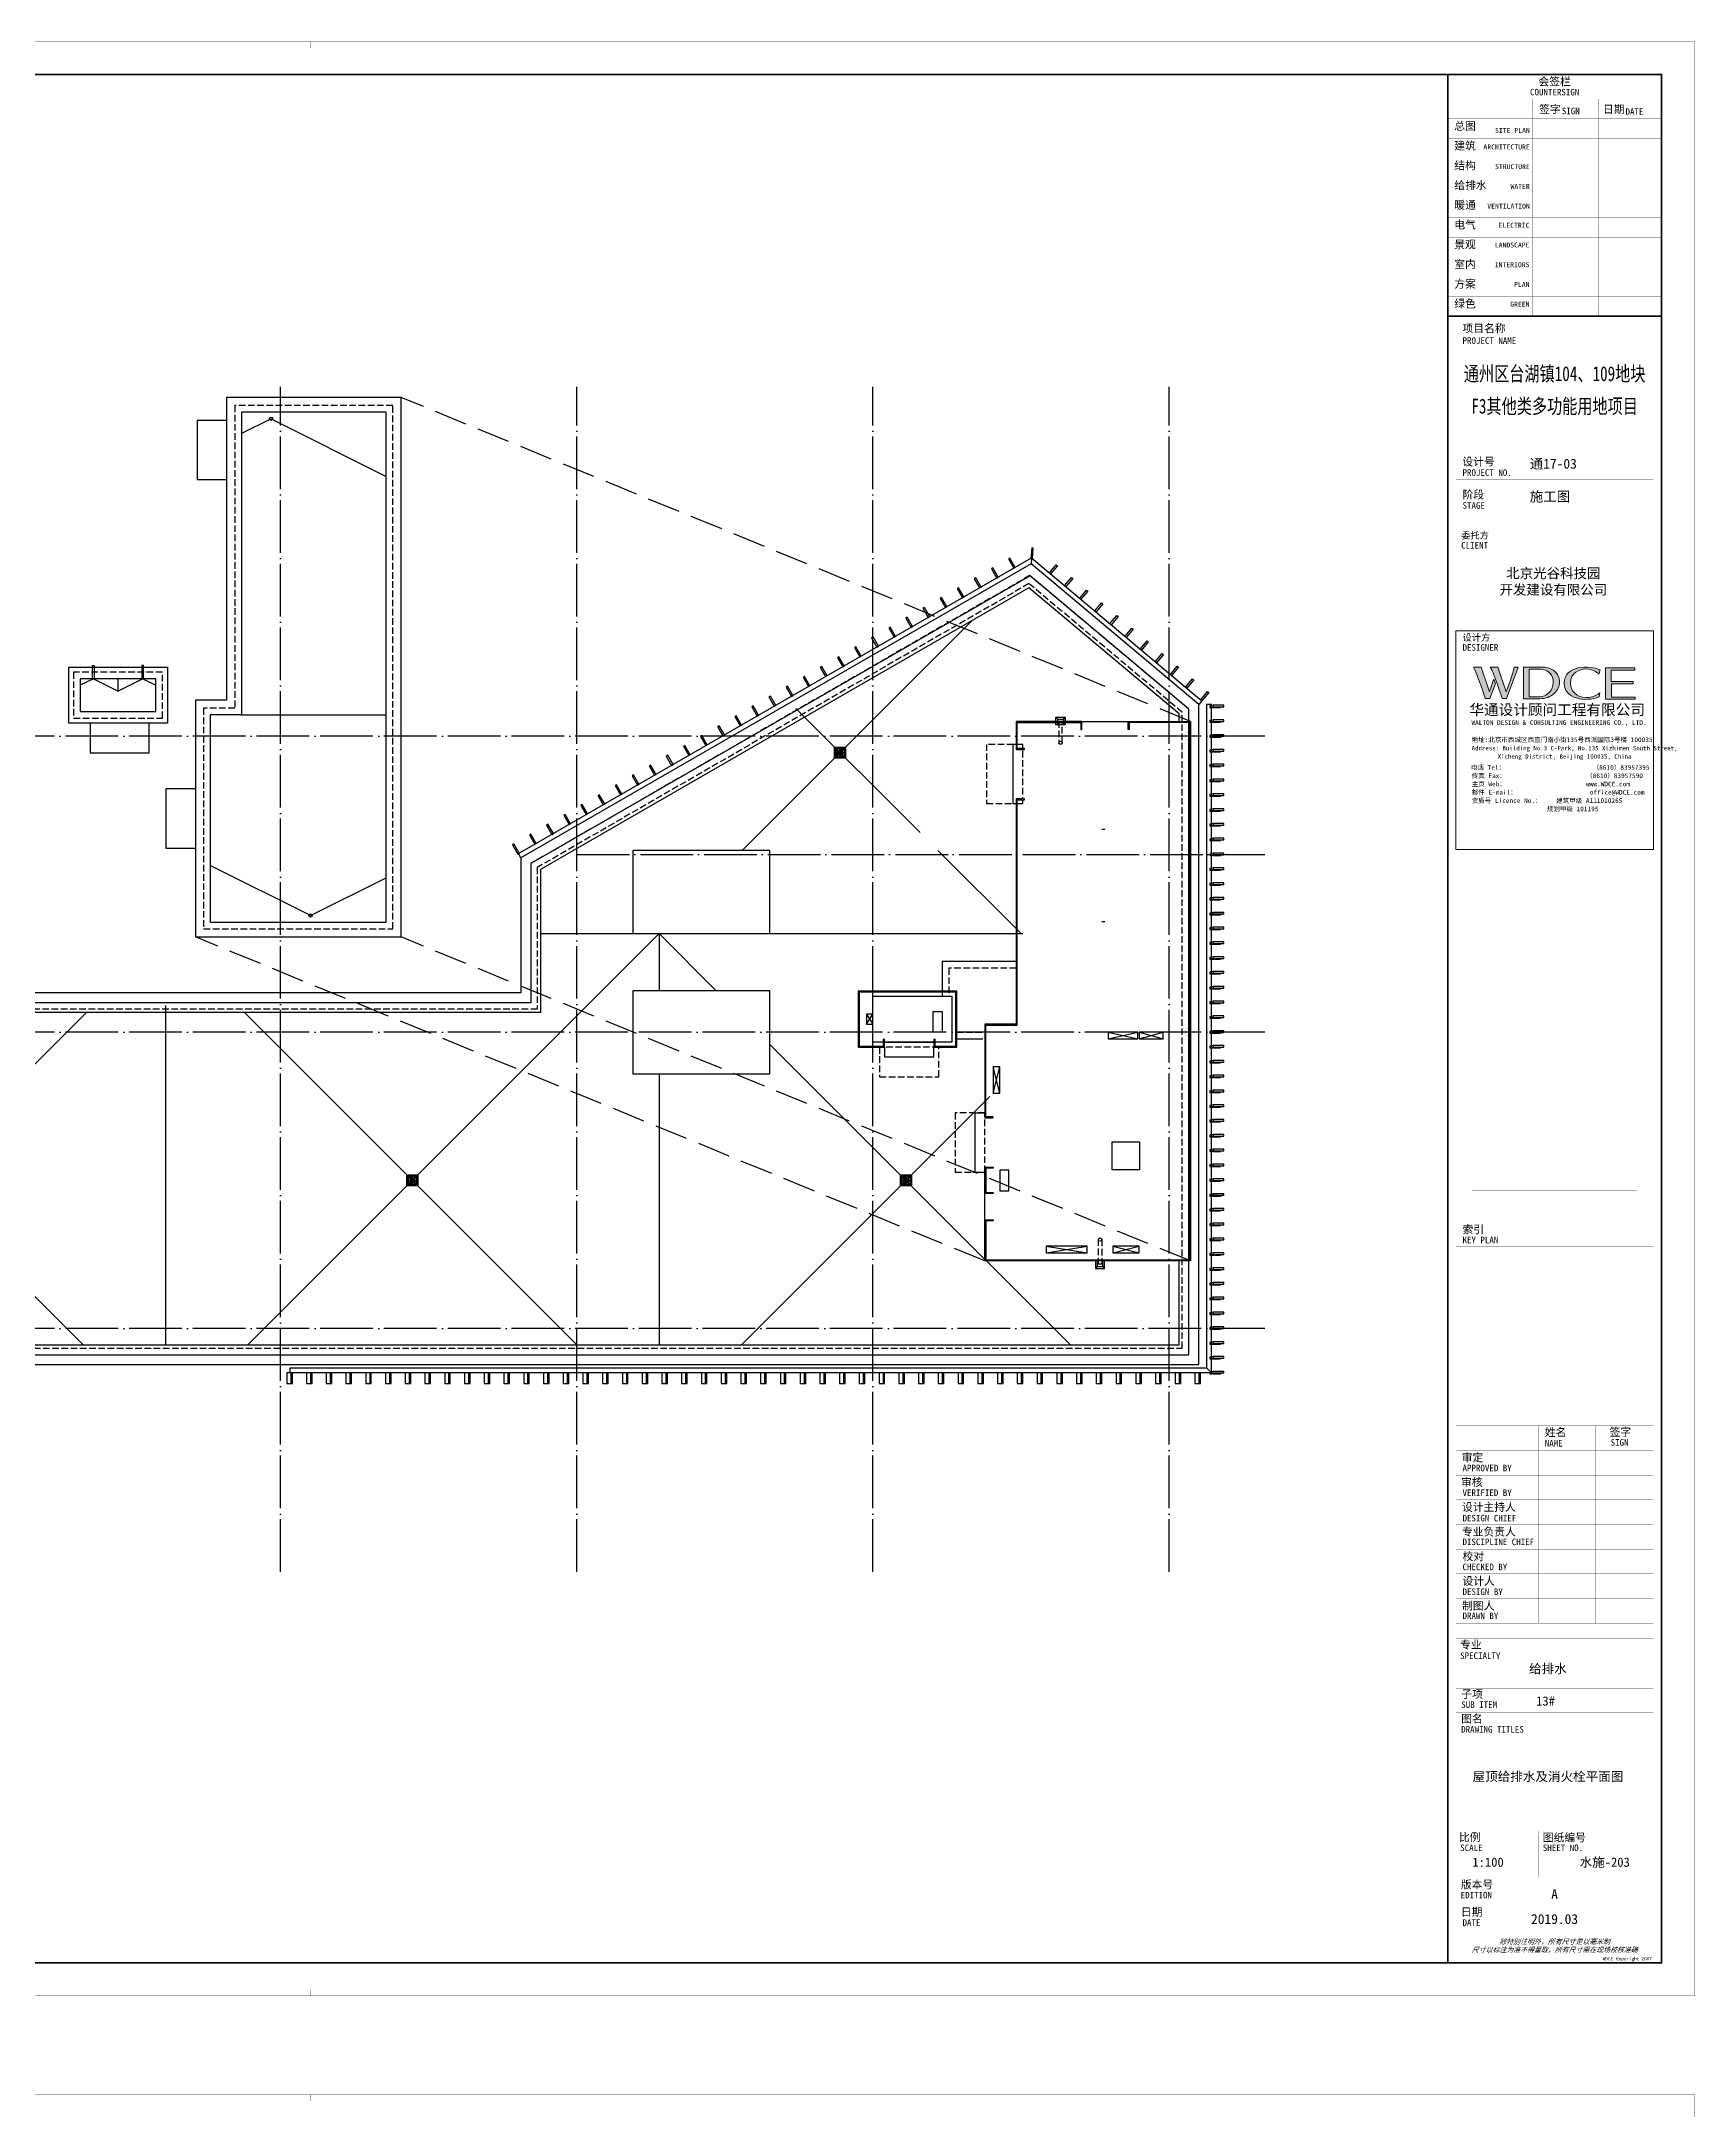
# Model space of a CAD drawing. Extents: x -415214 to 475089, y -207485 to 163917.
# Drawn here: x 23229 to 73468, y 101027 to 163917 of the extents above; entities that cross this region are included whole.
import ezdxf
from ezdxf.enums import TextEntityAlignment as Align

# ---------------------------------------------------------------- set-up
doc = ezdxf.new("R2010")
doc.units = 0
doc.header["$LTSCALE"] = 800
for name, pattern in [('104 13#平面_t3$0$109 3#平面$0$DASH', [0.35, 0.25, -0.1]), ('104 13#平面_t3$0$DASH', [0.35, 0.25, -0.1]), ('104 13#平面_t3$0$DOTE', [2.42, 2, -0.2, 0.02, -0.2])]:
    doc.linetypes.add(name, pattern=pattern)
doc.layers.get('0').update_dxf_attribs({"linetype": 'CONTINUOUS'})
doc.layers.get('Defpoints').update_dxf_attribs({"linetype": 'CONTINUOUS'})
for name, color, linetype in [('104 13#平面_t3$0$00-基础条件', 4, 'CONTINUOUS'), ('104 13#平面_t3$0$02-TEXT_标注', 130, 'CONTINUOUS'), ('104 13#平面_t3$0$A-E_电梯', 171, 'CONTINUOUS'), ('104 13#平面_t3$0$A-O_分水线', 127, 'CONTINUOUS'), ('104 13#平面_t3$0$A-O_屋面', 201, 'CONTINUOUS'), ('104 13#平面_t3$0$A-SUR_保温', 222, 'CONTINUOUS'), ('104 13#平面_t3$0$A-TECH_暖通', 6, 'CONTINUOUS'), ('104 13#平面_t3$0$A-TECH_电气', 240, 'CONTINUOUS'), ('104 13#平面_t3$0$A-TECH_结构', 21, 'CONTINUOUS'), ('104 13#平面_t3$0$A_AXIS-轴线', 36, '104 13#平面_t3$0$DOTE'), ('104 13#平面_t3$0$EH_石材', 116, 'CONTINUOUS'), ('104 13#平面_t3$0$X-104 13#平面$0$A-TECH_结构', 21, 'CONTINUOUS'), ('104 13#平面_t3$0$图例', 7, 'CONTINUOUS'), ('13#楼幕墙$0$A-C_玻璃幕墙', 140, 'CONTINUOUS'), ('13#楼幕墙$0$D-铝板', 181, 'CONTINUOUS'), ('SHEET_TEXT', 7, 'CONTINUOUS')]:
    doc.layers.add(name, color=color, linetype=linetype)
doc.layers.add('104 13#平面_t3$0$04-不打印_辅助线', color=165, linetype='CONTINUOUS', plot=False)
doc.layers.add('104 13#平面_t3$0$04-不打印_面积', color=5, linetype='CONTINUOUS', plot=False)
doc.styles.add('华文细黑', font='STXIHEI.TTF', dxfattribs={"height": 10})
doc.styles.add('图签信息$0$hwxh', font='STXIHEI.TTF')
doc.styles.add('图签信息$0$华文细黑', font='STXIHEI.TTF', dxfattribs={"height": 10})

# ---------------------------------------------------------------- blocks, each defined once
blk = doc.blocks.new('图框-A1')
for points, const_width in [([(0, 0), (841, 0), (841, 594), (0, 594)], 0.05), ([(766, 584), (25, 584), (25, 10), (766, 10)], 0.5)]:
    blk.add_lwpolyline(points, close=True, dxfattribs=dict(const_width=const_width))
at = {"const_width": 0.05}
for points in [[(420.5, 594), (420.5, 592)], [(0, 297), (2, 297)], [(841, 297), (839, 297)], [(420.5, 0), (420.5, 2)]]:
    blk.add_lwpolyline(points, dxfattribs=at)
blk = doc.blocks.new('104 13#平面_t3$0$zzzzx')
at = {"layer": '104 13#平面_t3$0$A_AXIS-轴线', "linetype": '104 13#平面_t3$0$DOTE'}
for p, q in [((-200, -7401), (-200, 28620)), ((8000, -7401), (8000, 28620)), ((12500, -7401), (12500, 28620)), ((21500, -7401), (21500, 28620)), ((30500, -7401), (30500, 28620)), ((39500, -7401), (39500, 28620)), ((48500, -7401), (48500, 28620)), ((57500, -7401), (57500, 28620)), ((60408, 18000), (-2925, 18000)), ((60408, 9000), (-2925, 9000)), ((60408, 0), (-2925, 0))]:
    blk.add_line(p, q, dxfattribs=at)
blk = doc.blocks.new('图签信息$0$WDCE Copyright200X')
at = {"const_width": 0.016}
blk.add_lwpolyline([(-10.6, 1.26, 1), (-11.4, 1.26, 1)], format="xyb", close=True, dxfattribs=at)
at = {"style": '图签信息$0$华文细黑'}
for s, p in [('WDCE ', (-11.46, 0.5)), ('     Copyright ', (-3.51, 0.5))]:
    blk.add_text(s, height=1, dxfattribs=at).set_placement(p, align=Align.BOTTOM_RIGHT)
blk.add_text('c', height=0.6, dxfattribs=at).set_placement((-11.04, 1.35), align=Align.MIDDLE_CENTER)
blk.add_attdef('200X', text='', height=1, dxfattribs=at).set_placement((-0.45, 0.5), align=Align.BOTTOM_RIGHT)
blk = doc.blocks.new('图签信息$0$logo2')
h = blk.add_hatch(color=7)
h.paths.add_polyline_path([(19.02, -7.36), (15.84, -7.36), (15.84, -3.97), (18.97, -3.97), (18.97, -4.24), (16.46, -4.24), (16.46, -5.45), (18.81, -5.45), (18.81, -5.69), (16.47, -5.69), (16.47, -7.12), (19.02, -7.12)])
edge = h.paths.add_edge_path()
edge.add_spline(control_points=[(15.26, -4.21), (15.26, -4.21), (15.13, -4.65), (15.13, -4.65), (15.13, -4.65), (14.62, -4.1), (13.73, -4.1), (13.04, -4.1), (12.07, -4.54), (12.08, -5.62), (12.08, -6.49), (12.77, -7.16), (13.73, -7.17), (14.66, -7.17), (15.23, -6.68), (15.23, -6.68), (15.23, -6.68), (15.16, -7.11), (15.16, -7.11), (13.63, -7.7), (11.42, -7.29), (11.41, -5.64), (11.4, -3.72), (14.16, -3.66), (15.26, -4.21)], knot_values=[0, 0, 0, 0, 1, 1, 1, 2, 2, 2, 3, 3, 3, 4, 4, 4, 5, 5, 5, 6, 6, 6, 7, 7, 7, 8, 8, 8, 8], degree=3, periodic=0)
edge = h.paths.add_edge_path(flags=16)
edge.add_spline(control_points=[(10.23, -5.57), (10.23, -5.16), (10.12, -4.83), (9.9, -4.58), (9.63, -4.27), (9.23, -4.12), (8.69, -4.12), (8.69, -4.12), (7.64, -4.12), (7.64, -4.12), (7.64, -4.12), (7.64, -7.1), (7.64, -7.1), (7.64, -7.1), (8.66, -7.1), (8.66, -7.1), (9.13, -7.1), (9.52, -6.93), (9.82, -6.6), (10.09, -6.31), (10.23, -5.96), (10.23, -5.57)], knot_values=[0, 0, 0, 0, 1, 1, 1, 2, 2, 2, 3, 3, 3, 4, 4, 4, 5, 5, 5, 6, 6, 6, 7, 7, 7, 7], degree=3, periodic=0)
edge = h.paths.add_edge_path()
edge.add_spline(control_points=[(10.92, -5.51), (10.92, -5.96), (10.72, -6.37), (10.34, -6.72), (9.92, -7.1), (9.41, -7.29), (8.82, -7.29), (8.82, -7.29), (7.03, -7.29), (7.03, -7.29), (7.03, -7.29), (7.03, -3.92), (7.03, -3.92), (7.03, -3.92), (9.1, -3.92), (9.1, -3.92), (9.59, -3.92), (10.01, -4.06), (10.36, -4.34), (10.73, -4.64), (10.92, -5.03), (10.92, -5.51)], knot_values=[0, 0, 0, 0, 1, 1, 1, 2, 2, 2, 3, 3, 3, 4, 4, 4, 5, 5, 5, 6, 6, 6, 7, 7, 7, 7], degree=3, periodic=0)
at = {"lineweight": 0}
blk.add_lwpolyline([(19.02, -7.36), (15.84, -7.36), (15.84, -3.97), (18.97, -3.97), (18.97, -4.24), (16.46, -4.24), (16.46, -5.45), (18.81, -5.45), (18.81, -5.69), (16.47, -5.69), (16.47, -7.12), (19.02, -7.12), (19.02, -7.36)], dxfattribs=at)
for points, knots in [([(10.92, -5.51), (10.92, -5.96), (10.72, -6.37), (10.34, -6.72), (9.92, -7.1), (9.41, -7.29), (8.82, -7.29), (8.82, -7.29), (7.03, -7.29), (7.03, -7.29), (7.03, -7.29), (7.03, -3.92), (7.03, -3.92), (7.03, -3.92), (9.1, -3.92), (9.1, -3.92), (9.59, -3.92), (10.01, -4.06), (10.36, -4.34), (10.73, -4.64), (10.92, -5.03), (10.92, -5.51)], [0, 0, 0, 0, 1, 1, 1, 2, 2, 2, 3, 3, 3, 4, 4, 4, 5, 5, 5, 6, 6, 6, 7, 7, 7, 7]), ([(10.23, -5.57), (10.23, -5.16), (10.12, -4.83), (9.9, -4.58), (9.63, -4.27), (9.23, -4.12), (8.69, -4.12), (8.69, -4.12), (7.64, -4.12), (7.64, -4.12), (7.64, -4.12), (7.64, -7.1), (7.64, -7.1), (7.64, -7.1), (8.66, -7.1), (8.66, -7.1), (9.13, -7.1), (9.52, -6.93), (9.82, -6.6), (10.09, -6.31), (10.23, -5.96), (10.23, -5.57)], [0, 0, 0, 0, 1, 1, 1, 2, 2, 2, 3, 3, 3, 4, 4, 4, 5, 5, 5, 6, 6, 6, 7, 7, 7, 7]), ([(15.26, -4.21), (15.26, -4.21), (15.13, -4.65), (15.13, -4.65), (15.13, -4.65), (14.62, -4.1), (13.73, -4.1), (13.04, -4.1), (12.07, -4.54), (12.08, -5.62), (12.08, -6.49), (12.77, -7.16), (13.73, -7.17), (14.66, -7.17), (15.23, -6.68), (15.23, -6.68), (15.23, -6.68), (15.16, -7.11), (15.16, -7.11), (13.63, -7.7), (11.42, -7.29), (11.41, -5.64), (11.4, -3.72), (14.16, -3.66), (15.26, -4.21)], [0, 0, 0, 0, 1, 1, 1, 2, 2, 2, 3, 3, 3, 4, 4, 4, 5, 5, 5, 6, 6, 6, 7, 7, 7, 8, 8, 8, 8])]:
    blk.add_open_spline(points, degree=3, knots=knots, dxfattribs=at)
blk = doc.blocks.new('图签信息$0$logo1')
h = blk.add_hatch(color=8)
edge = h.paths.add_edge_path()
edge.add_spline(control_points=[(3.86, -5.21), (3.63, -5.88), (3.39, -6.56), (3.39, -6.56), (3.39, -6.56), (2.5, -3.91), (2.5, -3.91), (2.5, -3.91), (1.8, -3.91), (1.69, -3.91), (2.02, -4.39), (2.95, -7.27), (2.95, -7.27), (2.95, -7.27), (3.44, -7.27), (3.44, -7.27), (3.44, -7.27), (4.03, -5.66), (4.03, -5.66), (4.03, -5.66), (3.86, -5.21), (3.86, -5.21)], knot_values=[0, 0, 0, 0, 1, 1, 1, 2, 2, 2, 3, 3, 3, 4, 4, 4, 5, 5, 5, 6, 6, 6, 7, 7, 7, 7], degree=3, periodic=0)
h = blk.add_hatch(color=7)
edge = h.paths.add_edge_path()
edge.add_spline(control_points=[(6.04, -3.91), (6.09, -4.1), (5.2, -6.56), (5.2, -6.56), (5.2, -6.56), (4.3, -3.91), (4.3, -3.91), (4.3, -3.91), (3.6, -3.91), (3.49, -3.91), (3.82, -4.39), (4.75, -7.27), (4.75, -7.27), (4.75, -7.27), (5.24, -7.27), (5.24, -7.27), (5.24, -7.27), (6.33, -4.3), (6.33, -4.3), (6.33, -4.3), (6.48, -3.91), (6.48, -3.91), (6.48, -3.91), (6.21, -3.91), (6.04, -3.91)], knot_values=[0, 0, 0, 0, 1, 1, 1, 2, 2, 2, 3, 3, 3, 4, 4, 4, 5, 5, 5, 6, 6, 6, 7, 7, 7, 8, 8, 8, 8], degree=3, periodic=0)
at = {"color": 8, "lineweight": 0}
blk.add_open_spline([(3.86, -5.21), (3.63, -5.88), (3.39, -6.56), (3.39, -6.56), (3.39, -6.56), (2.5, -3.91), (2.5, -3.91), (2.5, -3.91), (1.8, -3.91), (1.69, -3.91), (2.02, -4.39), (2.95, -7.27), (2.95, -7.27), (2.95, -7.27), (3.44, -7.27), (3.44, -7.27), (3.44, -7.27), (4.03, -5.66), (4.03, -5.66), (4.03, -5.66), (3.86, -5.21), (3.86, -5.21)], degree=3, knots=[0, 0, 0, 0, 1, 1, 1, 2, 2, 2, 3, 3, 3, 4, 4, 4, 5, 5, 5, 6, 6, 6, 7, 7, 7, 7], dxfattribs=at)
at = {"lineweight": 0}
blk.add_open_spline([(6.04, -3.91), (6.09, -4.1), (5.2, -6.56), (5.2, -6.56), (5.2, -6.56), (4.3, -3.91), (4.3, -3.91), (4.3, -3.91), (3.6, -3.91), (3.49, -3.91), (3.82, -4.39), (4.75, -7.27), (4.75, -7.27), (4.75, -7.27), (5.24, -7.27), (5.24, -7.27), (5.24, -7.27), (6.33, -4.3), (6.33, -4.3), (6.33, -4.3), (6.48, -3.91), (6.48, -3.91), (6.48, -3.91), (6.21, -3.91), (6.04, -3.91)], degree=3, knots=[0, 0, 0, 0, 1, 1, 1, 2, 2, 2, 3, 3, 3, 4, 4, 4, 5, 5, 5, 6, 6, 6, 7, 7, 7, 8, 8, 8, 8], dxfattribs=at)
blk.add_blockref('图签信息$0$logo2', (0, 0))
blk = doc.blocks.new('图签信息$0$时间-logo')
at = {"layer": 'Defpoints', "lineweight": 0}
blk.add_lwpolyline([(0, -23.46), (-21.17, -23.46), (-21.17, 0), (0, 0), (0, -23.46)], dxfattribs=at)
blk.add_blockref('图签信息$0$logo1', (-20.97, 0))
at = {"style": '图签信息$0$hwxh'}
for s, height, p in [('华通设计顾问工程有限公司 ', 1.15, (-19.73, -9.05)), ('WALTON DESIGN & CONSULTING ENGINEERING CO., LTD.', 0.5, (-19.5, -10.1)), ('Address: Building No.3 C-Park, No.135 Xizhimen South Street, ', 0.47, (-19.48, -12.83)), ('地址:北京市西城区西直门南小街135号西派国际3号楼 100035', 0.5, (-19.48, -11.94)), ('Xicheng District, Beijing 100035, China ', 0.47, (-16.69, -13.72)), ('电话 Tel：                        （8610）83957395 ', 0.5, (-19.56, -14.91)), ('传真 Fax：                      （8610）83957590 ', 0.5, (-19.48, -15.8)), ('主页 Web：                      www.WDCE.com ', 0.5, (-19.48, -16.69)), ('邮件 E-mail：                    office@WDCE.com ', 0.5, (-19.48, -17.58)), ('资质号 Licence No.：    建筑甲级 A111010265 ', 0.5, (-19.48, -18.47)), ('   规划甲级 101195', 0.5, (-12.6, -19.36))]:
    blk.add_text(s, height=height, dxfattribs=at).set_placement(p)
blk = doc.blocks.new('图签信息')
at = {"const_width": 0.5}
for points in [[(-65, 574), (-65, 500.5), (0, 500.5), (0, 574)], [(-65, 0), (0, 0), (0, 500.5), (-65, 500.5)]]:
    blk.add_lwpolyline(points, close=True, dxfattribs=at)
at = {"const_width": 0.05}
for points in [[(-65, 566.5), (0, 566.5)], [(-39.14, 566.5), (-39.14, 500.5)], [(-19.1, 566.5), (-19.1, 500.5)], [(-65, 560.5), (0, 560.5)], [(-65, 554.5), (0, 554.5)], [(-65, 548.5), (0, 548.5)], [(-65, 542.5), (0, 542.5)], [(-65, 536.5), (0, 536.5)], [(-65, 530.5), (0, 530.5)], [(-65, 524.5), (0, 524.5)], [(-65, 518.5), (0, 518.5)], [(-65, 512.5), (0, 512.5)], [(-65, 512.5), (0, 512.5)], [(-65, 506.5), (0, 506.5)], [(-65, 500.5), (0, 500.5)], [(-62.5, 450.87), (-2.5, 450.87)], [(-62.5, 440.87), (-2.5, 440.87)], [(-2.5, 407.85), (-2.5, 436.12), (-62.5, 436.12), (-62.5, 407.85)], [(-62.5, 407.85), (-2.5, 407.85)], [(-62.5, 404.92), (-62.5, 227.83)], [(-62.5, 404.92), (-2.5, 404.92)], [(-62.5, 227.83), (-2.5, 227.83), (-2.5, 404.92)], [(-57.5, 338.36), (-7.5, 338.36)], [(-57.5, 288.83), (-7.5, 288.83)], [(-57.5, 234.85), (-7.5, 234.85)], [(-62.5, 227.83), (-2.5, 227.83)], [(-62.5, 217.74), (-2.5, 217.74)], [(-62.5, 103.26), (-2.5, 103.26), (-2.5, 163.26), (-62.5, 163.26), (-62.5, 103.26)], [(-37.5, 163.26), (-37.5, 103.26)], [(-20, 163.26), (-20, 103.26)], [(-62.5, 155.76), (-2.5, 155.76)], [(-62.5, 148.26), (-2.5, 148.26)], [(-62.5, 140.76), (-2.5, 140.76)], [(-62.5, 133.26), (-2.5, 133.26)], [(-62.5, 125.76), (-2.5, 125.76)], [(-62.5, 118.26), (-2.5, 118.26)], [(-62.5, 110.76), (-2.5, 110.76)], [(-62.5, 98.5), (-2.5, 98.5), (-2.5, 10), (-62.5, 10), (-62.5, 98.5)], [(-62.5, 83.5), (-2.5, 83.5)], [(-62.5, 76), (-2.5, 76)], [(-62.5, 40), (-2.5, 40)], [(-37.5, 40), (-37.5, 26)], [(-62.5, 26), (-2.5, 26)], [(-62.5, 18), (-2.5, 18)]]:
    blk.add_lwpolyline(points, dxfattribs=at)
at = {"ltscale": 0.001, "xscale": 2.834689937531525, "yscale": 2.834689937531525, "zscale": 2.834689937531525}
blk.add_blockref('图签信息$0$时间-logo', (-2.5, 404.92), dxfattribs=at)
blk.add_blockref('图签信息$0$WDCE Copyright200X', (-2.5, 0)).add_auto_attribs({'200X': '2007'})
at = {"style": '图签信息$0$华文细黑'}
for s, height, p in [('会签栏', 2.4, (-32.5, 573)), ('COUNTERSIGN', 2, (-32.5, 569.6))]:
    blk.add_text(s, height=height, dxfattribs=at).set_placement(p, align=Align.TOP_CENTER)
for s, height, p in [('总图', 2.4, (-63, 559.5)), ('签字', 2.4, (-37.22, 564.63)), ('SIGN', 2, (-30.32, 563.88)), ('日期', 2.4, (-17.79, 564.58)), ('DATE', 2, (-10.96, 563.7)), ('建筑', 2.4, (-63, 553.5)), ('结构', 2.4, (-63, 547.5)), ('给排水', 2.4, (-63, 541.5)), ('暖通', 2.4, (-63, 535.5)), ('电气', 2.4, (-63, 529.5)), ('景观', 2.4, (-63, 523.5)), ('室内', 2.4, (-63, 517.5)), ('方案', 2.4, (-63, 511.5)), ('绿色', 2.4, (-63, 505.5)), ('项目名称', 2.4, (-60.5, 498)), ('PROJECT NAME', 2, (-60.5, 494.08)), ('设计号', 2.4, (-60.54, 457.48)), ('PROJECT NO.', 2, (-60.5, 453.97)), ('阶段', 2.4, (-60.5, 447.47)), ('STAGE', 2, (-60.5, 443.97)), ('委托方', 2, (-60.9, 434.86)), ('CLIENT', 2, (-60.9, 431.86)), ('设计方', 2, (-60.5, 403.83)), ('DESIGNER', 2, (-60.5, 400.83)), ('KEY PLAN', 2, (-60.5, 220.74)), ('索引', 2.4, (-60.5, 224.14)), ('姓名', 2.4, (-35.5, 162.47)), ('NAME', 2, (-35.5, 158.96)), ('签字', 2.4, (-15.81, 162.57)), ('SIGN', 2, (-15.5, 159.2)), ('审定', 2.4, (-60.73, 154.81)), ('APPROVED BY', 2, (-60.5, 151.44)), ('审核', 2.4, (-60.95, 147.29)), ('设计主持人', 2.4, (-60.68, 139.76)), ('VERIFIED BY', 2, (-60.5, 143.91)), ('专业负责人', 2.4, (-60.67, 132.26)), ('DESIGN CHIEF', 2, (-60.5, 136.19)), ('DISCIPLINE CHIEF', 2, (-60.5, 128.98)), ('校对', 2.4, (-60.5, 124.76)), ('CHECKED BY', 2, (-60.5, 121.37)), ('设计人', 2.4, (-60.5, 117.26)), ('DESIGN BY', 2, (-60.5, 113.83)), ('制图人', 2.4, (-60.61, 109.76)), ('DRAWN BY', 2, (-60.5, 106.5)), ('SPECIALTY', 2, (-61.23, 94.38)), ('专业', 2.4, (-61.23, 97.93)), ('子项', 2.4, (-60.88, 82.92)), ('SUB ITEM', 2, (-60.88, 79.5)), ('图名', 2.4, (-60.91, 75.41)), ('DRAWING TITLES', 2, (-60.91, 72)), ('比例', 2.4, (-61.56, 39.42)), ('图纸编号', 2.4, (-36.1, 39.32)), ('SCALE', 2, (-61.19, 36)), ('SHEET NO.', 2, (-36.1, 36)), ('版本号', 2.4, (-61, 25.03)), ('EDITION', 2, (-61.06, 21.61)), ('日期', 2.4, (-61, 16.68)), ('DATE', 2, (-60.5, 13.26))]:
    blk.add_text(s, height=height, dxfattribs=at).set_placement(p, align=Align.TOP_LEFT)
for s, p in [('SITE PLAN', (-40.06, 557.7)), ('ARCHITECTURE', (-40.06, 552.7)), ('STRUCTURE', (-40.06, 546.7)), ('VENTILATION', (-40.06, 534.7)), ('WATER', (-40.06, 540.7)), ('ELECTRIC', (-40.14, 528.89)), ('LANDSCAPE', (-40.14, 522.89)), ('INTERIORS', (-40.14, 516.89)), ('PLAN', (-40.14, 510.89)), ('GREEN', (-40.14, 504.89))]:
    blk.add_text(s, height=1.5, dxfattribs=at).set_placement(p, align=Align.TOP_RIGHT)
at = {"color": 4, "style": '图签信息$0$华文细黑', "width": 0.75}
for s, p in [('通州区台湖镇104、109地块', (-32.5, 480.78)), ('F3其他类多功能用地项目', (-32.5, 470.91))]:
    blk.add_text(s, height=4.5, dxfattribs=at).set_placement(p, align=Align.CENTER)
at = {"color": 4, "style": '图签信息$0$华文细黑'}
for s, p in [('A', (-32.53, 19.4)), ('2019.03', (-32.53, 11.84))]:
    blk.add_text(s, height=3, dxfattribs=at).set_placement(p, align=Align.CENTER)
at = {"style": '图签信息$0$华文细黑', "oblique": 20}
for s, p in [('除特别注明外，所有尺寸是以毫米制', (-32.5, 6.5)), ('尺寸以标注为准不得量取，所有尺寸需在现场校核准确', (-32.5, 4))]:
    blk.add_text(s, height=1.5, dxfattribs=at).set_placement(p, align=Align.MIDDLE_CENTER)
at = {"color": 4, "ltscale": 0.001, "char_height": 3, "width": 58.4895, "style": '图签信息$0$华文细黑'}
for s, insert, attachment_point in [('通17-03', (-40.06, 455.51), 4), ('施工图', (-40.06, 445.51), 4), ('北京光谷科技园\\P开发建设有限公司', (-32.9, 419.71), 5)]:
    blk.add_mtext(s, dxfattribs=dict(at, insert=insert, attachment_point=attachment_point))
blk = doc.blocks.new('图签-A1')
at = {"color": 2}
blk.add_blockref('图签信息', (0, 0), dxfattribs=at)
blk = doc.blocks.new('13#楼幕墙$0$llllei')
for p, q in [((325, 50), (0, 50)), ((0, 50), (0, 0)), ((0, 0), (325, 0)), ((325, 0), (325, 50))]:
    blk.add_line(p, q)
for points in [[(0, 50), (-105, 29)], [(-105, 29), (-105, -21)], [(0, 0), (-105, -21)], [(325, 0), (220, -21)], [(-105, -21), (220, -21)]]:
    blk.add_lwpolyline(points)
blk = doc.blocks.new('13#楼幕墙$0$leileilei')
for p, q in [((120, 325), (0, 325)), ((0, 325), (0, 0)), ((0, 0), (120, 0)), ((120, 325), (120, 0)), ((170, 325), (120, 325)), ((120, 0), (170, 0)), ((170, 0), (170, 325))]:
    blk.add_line(p, q)
blk = doc.blocks.new('13#楼幕墙$0$eeeessew')
blk.add_lwpolyline([(50, 0), (0, 0), (0, 325), (50, 325)], close=True)
blk = doc.blocks.new('13#楼幕墙$0$ccdididi')
blk.add_lwpolyline([(50, 325), (0, 325), (0, 0), (50, 0)], close=True)
blk = doc.blocks.new('13#楼幕墙')
at = {"layer": '13#楼幕墙$0$A-C_玻璃幕墙'}
for p, q in [((53305, 148035), (37800, 139100)), ((58400, 143760), (53305, 148035)), ((58400, 123700), (58400, 143760)), ((37800, 139100), (37800, 135000)), ((37800, 135000), (12500, 135000)), ((22100, 123700), (58400, 123700))]:
    blk.add_line(p, q, dxfattribs=at)
at = {"layer": '13#楼幕墙$0$D-铝板'}
for points in [[(37725, 139230), (53321, 148217), (53305, 148035), (37800, 139100)], [(58790, 143760), (58640, 143760), (58640, 123600), (58790, 123450), (58790, 143760)], [(58790, 123450), (30785, 123450), (30785, 123600), (58640, 123600)]]:
    blk.add_lwpolyline(points, close=True, dxfattribs=at)
blk.add_lwpolyline([(53321, 148217), (58496, 143875), (58400, 143760), (53305, 148035)], dxfattribs=at)
for name, p, rotation in [('13#楼幕墙$0$ccdididi', (53294, 148200), 354.9766865497638), ('13#楼幕墙$0$ccdididi', (52260, 147606), 29.95337307636523), ('13#楼幕墙$0$ccdididi', (52780, 147905), 29.95337307636523), ('13#楼幕墙$0$eeeessew', (53861, 147764), 320.000000000001), ('13#楼幕墙$0$ccdididi', (51220, 147007), 29.95337307636523), ('13#楼幕墙$0$ccdididi', (51740, 147306), 29.95337307636523), ('13#楼幕墙$0$eeeessew', (54321, 147378), 320.000000000001), ('13#楼幕墙$0$eeeessew', (54781, 146993), 320.000000000001), ('13#楼幕墙$0$ccdididi', (50180, 146407), 29.95337307636523), ('13#楼幕墙$0$ccdididi', (50700, 146707), 29.95337307636523), ('13#楼幕墙$0$eeeessew', (55240, 146607), 320.000000000001), ('13#楼幕墙$0$ccdididi', (49141, 145808), 29.95337307636523), ('13#楼幕墙$0$ccdididi', (49660, 146108), 29.95337307636523), ('13#楼幕墙$0$eeeessew', (55700, 146221), 320.000000000001), ('13#楼幕墙$0$eeeessew', (56160, 145836), 320.000000000001), ('13#楼幕墙$0$ccdididi', (48101, 145209), 29.95337307636523), ('13#楼幕墙$0$ccdididi', (48621, 145509), 29.95337307636523), ('13#楼幕墙$0$eeeessew', (56619, 145450), 320.000000000001), ('13#楼幕墙$0$eeeessew', (57079, 145064), 320.000000000001), ('13#楼幕墙$0$ccdididi', (47061, 144610), 29.95337307636523), ('13#楼幕墙$0$ccdididi', (47581, 144910), 29.95337307636523), ('13#楼幕墙$0$eeeessew', (57538, 144679), 320.000000000001), ('13#楼幕墙$0$ccdididi', (46021, 144011), 29.95337307636523), ('13#楼幕墙$0$ccdididi', (46541, 144310), 29.95337307636523), ('13#楼幕墙$0$eeeessew', (57998, 144293), 320.000000000001), ('13#楼幕墙$0$eeeessew', (58458, 143907), 320.000000000001), ('13#楼幕墙$0$ccdididi', (44462, 143112), 29.95337307636523), ('13#楼幕墙$0$ccdididi', (44982, 143412), 29.95337307636523), ('13#楼幕墙$0$ccdididi', (45502, 143711), 29.95337307636523), ('13#楼幕墙$0$ccdididi', (43422, 142513), 29.95337307636523), ('13#楼幕墙$0$ccdididi', (43942, 142813), 29.95337307636523), ('13#楼幕墙$0$ccdididi', (42382, 141914), 29.95337307636523), ('13#楼幕墙$0$ccdididi', (42902, 142213), 29.95337307636523), ('13#楼幕墙$0$ccdididi', (41343, 141315), 29.95337307636523), ('13#楼幕墙$0$ccdididi', (41863, 141614), 29.95337307636523), ('13#楼幕墙$0$ccdididi', (40303, 140715), 29.95337307636523), ('13#楼幕墙$0$ccdididi', (40823, 141015), 29.95337307636523), ('13#楼幕墙$0$ccdididi', (39263, 140116), 29.95337307636523), ('13#楼幕墙$0$ccdididi', (39783, 140416), 29.95337307636523), ('13#楼幕墙$0$ccdididi', (38224, 139517), 29.95337307636523), ('13#楼幕墙$0$ccdididi', (38743, 139817), 29.95337307636523), ('13#楼幕墙$0$ccdididi', (37704, 139218), 29.95337307636523)]:
    blk.add_blockref(name, p, dxfattribs=dict(at, rotation=rotation))
for name, p in [('13#楼幕墙$0$llllei', (58840, 143696)), ('13#楼幕墙$0$llllei', (58840, 143246)), ('13#楼幕墙$0$llllei', (58840, 142796)), ('13#楼幕墙$0$llllei', (58840, 142346)), ('13#楼幕墙$0$llllei', (58840, 141896)), ('13#楼幕墙$0$llllei', (58840, 141446)), ('13#楼幕墙$0$llllei', (58840, 140996)), ('13#楼幕墙$0$llllei', (58840, 140546)), ('13#楼幕墙$0$llllei', (58840, 140096)), ('13#楼幕墙$0$llllei', (58840, 139646)), ('13#楼幕墙$0$llllei', (58840, 139196)), ('13#楼幕墙$0$llllei', (58840, 138746)), ('13#楼幕墙$0$llllei', (58840, 138296)), ('13#楼幕墙$0$llllei', (58840, 137846)), ('13#楼幕墙$0$llllei', (58840, 137396)), ('13#楼幕墙$0$llllei', (58840, 136946)), ('13#楼幕墙$0$llllei', (58840, 136496)), ('13#楼幕墙$0$llllei', (58840, 136046)), ('13#楼幕墙$0$llllei', (58840, 135596)), ('13#楼幕墙$0$llllei', (58840, 135146)), ('13#楼幕墙$0$llllei', (58840, 134696)), ('13#楼幕墙$0$llllei', (58840, 134246)), ('13#楼幕墙$0$llllei', (58840, 133796)), ('13#楼幕墙$0$llllei', (58840, 133346)), ('13#楼幕墙$0$llllei', (58840, 132896)), ('13#楼幕墙$0$llllei', (58840, 132446)), ('13#楼幕墙$0$llllei', (58840, 131996)), ('13#楼幕墙$0$llllei', (58840, 131546)), ('13#楼幕墙$0$llllei', (58840, 131096)), ('13#楼幕墙$0$llllei', (58840, 130646)), ('13#楼幕墙$0$llllei', (58840, 130196)), ('13#楼幕墙$0$llllei', (58840, 129746)), ('13#楼幕墙$0$llllei', (58840, 129296)), ('13#楼幕墙$0$llllei', (58840, 128846)), ('13#楼幕墙$0$llllei', (58840, 128396)), ('13#楼幕墙$0$llllei', (58840, 127946)), ('13#楼幕墙$0$llllei', (58840, 127496)), ('13#楼幕墙$0$llllei', (58840, 127046)), ('13#楼幕墙$0$llllei', (58840, 126596)), ('13#楼幕墙$0$llllei', (58840, 126146)), ('13#楼幕墙$0$llllei', (58840, 125696)), ('13#楼幕墙$0$llllei', (58840, 125246)), ('13#楼幕墙$0$llllei', (58840, 124796)), ('13#楼幕墙$0$llllei', (58840, 124346)), ('13#楼幕墙$0$llllei', (58840, 123896)), ('13#楼幕墙$0$leileilei', (30685, 123125)), ('13#楼幕墙$0$leileilei', (31285, 123125)), ('13#楼幕墙$0$leileilei', (31885, 123125)), ('13#楼幕墙$0$leileilei', (32485, 123125)), ('13#楼幕墙$0$leileilei', (33085, 123125)), ('13#楼幕墙$0$leileilei', (33685, 123125)), ('13#楼幕墙$0$leileilei', (34285, 123125)), ('13#楼幕墙$0$leileilei', (34885, 123125)), ('13#楼幕墙$0$leileilei', (35485, 123125)), ('13#楼幕墙$0$leileilei', (36085, 123125)), ('13#楼幕墙$0$leileilei', (36685, 123125)), ('13#楼幕墙$0$leileilei', (37285, 123125)), ('13#楼幕墙$0$leileilei', (37885, 123125)), ('13#楼幕墙$0$leileilei', (38485, 123125)), ('13#楼幕墙$0$leileilei', (39085, 123125)), ('13#楼幕墙$0$leileilei', (39685, 123125)), ('13#楼幕墙$0$leileilei', (40285, 123125)), ('13#楼幕墙$0$leileilei', (40885, 123125)), ('13#楼幕墙$0$leileilei', (41485, 123125)), ('13#楼幕墙$0$leileilei', (42085, 123125)), ('13#楼幕墙$0$leileilei', (42685, 123125)), ('13#楼幕墙$0$leileilei', (43285, 123125)), ('13#楼幕墙$0$leileilei', (43885, 123125)), ('13#楼幕墙$0$leileilei', (44485, 123125)), ('13#楼幕墙$0$leileilei', (45085, 123125)), ('13#楼幕墙$0$leileilei', (45685, 123125)), ('13#楼幕墙$0$leileilei', (46285, 123125)), ('13#楼幕墙$0$leileilei', (46885, 123125)), ('13#楼幕墙$0$leileilei', (47485, 123125)), ('13#楼幕墙$0$leileilei', (48085, 123125)), ('13#楼幕墙$0$leileilei', (48685, 123125)), ('13#楼幕墙$0$leileilei', (49285, 123125)), ('13#楼幕墙$0$leileilei', (49885, 123125)), ('13#楼幕墙$0$leileilei', (50485, 123125)), ('13#楼幕墙$0$leileilei', (51085, 123125)), ('13#楼幕墙$0$leileilei', (51685, 123125)), ('13#楼幕墙$0$leileilei', (52285, 123125)), ('13#楼幕墙$0$leileilei', (52885, 123125)), ('13#楼幕墙$0$leileilei', (53485, 123125)), ('13#楼幕墙$0$leileilei', (54085, 123125)), ('13#楼幕墙$0$leileilei', (54685, 123125)), ('13#楼幕墙$0$leileilei', (55285, 123125)), ('13#楼幕墙$0$leileilei', (55885, 123125)), ('13#楼幕墙$0$leileilei', (56485, 123125)), ('13#楼幕墙$0$leileilei', (57085, 123125)), ('13#楼幕墙$0$leileilei', (57685, 123125)), ('13#楼幕墙$0$leileilei', (58285, 123125)), ('13#楼幕墙$0$llllei', (58840, 123446))]:
    blk.add_blockref(name, p, dxfattribs=at)
blk = doc.blocks.new('104 13#平面_t3$0$ys')
for p, q in [((32900, 7500), (35700, 7500)), ((36500, 7500), (36500, 5765)), ((39870, 7500), (47550, 7500)), ((6500, 5311), (6500, -6600)), ((21500, 5311), (21500, -5000)), ((36500, 3240), (36500, -5000))]:
    blk.add_line(p, q)
for points in [[(39025, 10025), (46006, 17006)], [(44430, 10570), (40654, 14346)], [(47500, 7500), (44970, 10030)], [(24000, -5000), (36500, 7500)], [(38235, 5765), (36500, 7500)], [(-5800, -4800), (5183, 6183)], [(7400, -6600), (19100, 5100)], [(19000, -5000), (8900, 5100)], [(34000, -5000), (23900, 5100)], [(5600, -6600), (-5800, 4800)], [(46400, -2400), (39870, 4130)], [(39000, -5000), (46550, 2550)], [(49000, -5000), (46450, -2450)]]:
    blk.add_lwpolyline(points)
blk = doc.blocks.new('104 13#平面_t3$0$jtkjuyriuy')
h = blk.add_hatch()
h.set_pattern_fill('ANSI31', color=8, scale=30, angle=45)
h.set_pattern_definition([(90, (0, 0), (-47.625, 1e-14), [])])
h.paths.add_polyline_path([(-138, 138), (138, 138), (138, -138), (-138, -138)])
for points in [[(-168, 168), (168, 168), (168, -168), (-168, -168)], [(-138, 138), (138, 138), (138, -138), (-138, -138)]]:
    blk.add_lwpolyline(points, close=True)
at = {"layer": '104 13#平面_t3$0$04-不打印_辅助线'}
for p, q in [((-168, 0), (168, 0)), ((0, 168), (0, -168))]:
    blk.add_line(p, q, dxfattribs=at)
blk = doc.blocks.new('104 13#平面_t3$0$A$C6C68079C')
at = {"layer": '104 13#平面_t3$0$图例'}
for p, q in [((91, 87), (145, 141)), ((91, -87), (145, -137))]:
    blk.add_line(p, q, dxfattribs=at)
for points in [[(-80, -137), (-80, 141), (145, 141), (145, -137)], [(-80, -87), (-80, 87), (91, 87), (91, -87)]]:
    blk.add_lwpolyline(points, close=True, dxfattribs=at)
blk = doc.blocks.new('104 13#平面_t3$0$A$C45D52E12')
at = {"layer": '104 13#平面_t3$0$X-104 13#平面$0$A-TECH_结构'}
blk.add_lwpolyline([(58300, -18800), (58300, 820), (53473, 4870), (38300, -3873), (38300, -8100), (12610, -8100), (4602, -2800), (-400, -2800), (-400, -20400), (22000, -20400), (22000, -18800)], close=True, dxfattribs=at)
blk = doc.blocks.new('*U159')
blk.add_lwpolyline([(200, 0), (200, 1250), (0, 1250), (0, 0), (200, 0), (0, 1250), (0, 0), (200, 1250)])
blk = doc.blocks.new('*U158')
blk.add_lwpolyline([(200, 0), (200, 800), (0, 800), (0, 0), (200, 0), (0, 800), (0, 0), (200, 800)])
blk = doc.blocks.new('*U160')
blk.add_lwpolyline([(200, 0), (200, 900), (0, 900), (0, 0), (200, 0), (0, 900), (0, 0), (200, 900)])
blk = doc.blocks.new('*U161')
blk.add_lwpolyline([(200, 0), (200, 730), (0, 730), (0, 0), (200, 0), (0, 730), (0, 0), (200, 730)])
blk = doc.blocks.new('*U171')
blk.add_lwpolyline([(300, 0), (300, 200), (0, 200), (0, 0), (300, 0), (0, 200), (0, 0), (300, 200)])
blk = doc.blocks.new('104 13#平面_t3$0$ccc000')
at = {"layer": '104 13#平面_t3$0$A-TECH_电气', "rotation": 270}
blk.add_blockref('*U171', (48500, 134350), dxfattribs=at)
blk = doc.blocks.new('104 13#平面_t3')
at = {"color": 8, "linetype": '104 13#平面_t3$0$109 3#平面$0$DASH'}
for points in [[(33908, 136947), (33908, 152847), (29108, 152847), (29108, 143647), (28159, 143647), (28159, 136947)], [(24208, 143347), (26908, 143347), (26908, 144747), (24208, 144747)]]:
    blk.add_lwpolyline(points, close=True, dxfattribs=at)
at = {"layer": '104 13#平面_t3$0$00-基础条件'}
for points in [[(41200, 139325), (41200, 136800), (45370, 136800), (45370, 139325), (41200, 139325)], [(41200, 135065), (41200, 132540), (45370, 132540), (45370, 135065), (41200, 135065)]]:
    blk.add_lwpolyline(points, dxfattribs=at)
blk.add_lwpolyline([(55770, 130475), (56600, 130475), (56600, 129625), (55770, 129625)], close=True, dxfattribs=at)
at = {"layer": '104 13#平面_t3$0$02-TEXT_标注', "linetype": '104 13#平面_t3$0$DASH', "ltscale": 5}
for points in [[(58150, 143250), (34158, 153097)], [(51900, 126850), (27909, 136697)], [(58150, 126850), (34158, 136697)]]:
    blk.add_lwpolyline(points, dxfattribs=at)
at = {"layer": '104 13#平面_t3$0$04-不打印_面积', "color": 1}
blk.add_lwpolyline([(48500, 134900), (50900, 134900), (50900, 133500), (48500, 133500)], close=True, dxfattribs=at)
at = {"layer": '104 13#平面_t3$0$A-E_电梯'}
for p, q in [((55550, 139960), (55450, 139960)), ((55550, 137160), (55450, 137160)), ((48850, 133500), (50350, 133500)), ((51600, 131350), (51600, 129550)), ((51600, 131350), (51900, 131350)), ((51535, 129550), (51835, 129550))]:
    blk.add_line(p, q, dxfattribs=at)
for points in [[(53050, 142550), (52750, 142550), (52750, 140750), (53050, 140750)], [(48850, 133350), (48850, 133050), (50350, 133050), (50350, 133350)]]:
    blk.add_lwpolyline(points, dxfattribs=at)
at = {"layer": '104 13#平面_t3$0$A-O_分水线'}
for p, q in [((30208, 152447), (29308, 151997)), ((30208, 152447), (33708, 150697)), ((24808, 144547), (24408, 144347)), ((24808, 144547), (25558, 144172)), ((26308, 144547), (25558, 144172)), ((25558, 144172), (25558, 144547)), ((26308, 144547), (26708, 144347)), ((31408, 137347), (28359, 138872)), ((31408, 137347), (33708, 138497))]:
    blk.add_line(p, q, dxfattribs=at)
for points in [[(24833, 144947), (24833, 144547), (24783, 144547), (24783, 144947)], [(26283, 144947), (26283, 144547), (26333, 144547), (26333, 144947)]]:
    blk.add_lwpolyline(points, close=True, dxfattribs=at)
blk.add_lwpolyline([(29308, 143447), (33708, 143447)], dxfattribs=at)
at = {"layer": '104 13#平面_t3$0$A-O_分水线', "linetype": '104 13#平面_t3$0$DASH'}
for points in [[(54250, 142600), (54250, 143250), (54150, 143250), (54150, 142600)], [(55450, 127500), (55450, 126750), (55350, 126750), (55350, 127500)]]:
    blk.add_lwpolyline(points, dxfattribs=at)
at = {"layer": '104 13#平面_t3$0$A-O_分水线'}
for centre in [(30208, 152447), (54200, 142600), (31408, 137347), (55400, 127500)]:
    blk.add_circle(centre, 50, dxfattribs=at)
at = {"layer": '104 13#平面_t3$0$A-O_屋面'}
for points in [[(33708, 137147), (33708, 152647), (29308, 152647), (29308, 143447), (28359, 143447), (28359, 137147)], [(58400, 123700), (58400, 143760), (53305, 148035), (37800, 139100), (37800, 135000), (12500, 135000), (4493, 140300), (-900, 140300), (-900, 122100), (22100, 122100), (22100, 123700)], [(26708, 144547), (24408, 144547), (24408, 143547), (26708, 143547)]]:
    blk.add_lwpolyline(points, close=True, dxfattribs=at)
for points in [[(57800, 143250), (57800, 143480), (53241, 147306), (38400, 138753), (38400, 134400), (12319, 134400), (4312, 139700), (-300, 139700), (-300, 122700), (21500, 122700), (21500, 124300), (57800, 124300), (57800, 126850)], [(52850, 135950), (50600, 135950), (50600, 134900)], [(51050, 133600), (51835, 133600)]]:
    blk.add_lwpolyline(points, dxfattribs=at)
at = {"layer": '104 13#平面_t3$0$A-O_屋面', "linetype": '104 13#平面_t3$0$DASH'}
for points in [[(52850, 135750), (50800, 135750), (50800, 134900)], [(51050, 133800), (51835, 133800)]]:
    blk.add_lwpolyline(points, dxfattribs=at)
at = {"layer": '104 13#平面_t3$0$A-SUR_保温'}
for points in [[(34158, 136697), (34158, 153097), (28858, 153097), (28858, 143897), (27909, 143897), (27909, 136697)], [(24058, 144897), (27058, 144897), (27058, 143197), (24058, 143197)], [(26508, 143197), (24708, 143197), (24708, 142297), (26508, 142297)]]:
    blk.add_lwpolyline(points, close=True, dxfattribs=at)
for points in [[(28858, 152397), (27958, 152397), (27958, 150597), (28858, 150597)], [(27909, 141197), (27009, 141197), (27009, 139397), (27909, 139397)]]:
    blk.add_lwpolyline(points, dxfattribs=at)
at = {"layer": '104 13#平面_t3$0$A-SUR_保温', "linetype": '104 13#平面_t3$0$DASH'}
for points in [[(53050, 142550), (51950, 142550), (51950, 140750), (53050, 140750)], [(50500, 133350), (48700, 133350), (48700, 132450), (50500, 132450)], [(51900, 131350), (51000, 131350), (51000, 129550), (51900, 129550)]]:
    blk.add_lwpolyline(points, close=True, dxfattribs=at)
at = {"layer": '104 13#平面_t3$0$A-TECH_结构', "linetype": '104 13#平面_t3$0$DASH'}
blk.add_lwpolyline([(58100, 124000), (58100, 143620), (53261, 147680), (38100, 138927), (38100, 134700), (12410, 134700), (4402, 140000), (-600, 140000), (-600, 122400), (21800, 122400), (21800, 124000)], close=True, dxfattribs=at)
blk.add_lwpolyline([(57900, 143527), (53240, 147437), (38300, 138811), (38300, 134500), (12350, 134500), (4342, 139800), (-400, 139800), (-400, 122600), (21600, 122600), (21600, 124200), (57900, 124200), (57900, 143527)], dxfattribs=at)
at = {"layer": '104 13#平面_t3$0$A_AXIS-轴线', "linetype": '104 13#平面_t3$0$DOTE'}
blk.add_line((39500, 139200), (60408, 139200), dxfattribs=at)
at = {"layer": '104 13#平面_t3$0$EH_石材'}
for p, q in [((54850, 143250), (56250, 143250)), ((51900, 128100), (51900, 128900))]:
    blk.add_line(p, q, dxfattribs=at)
for points in [[(56250, 143000), (56250, 143250), (58150, 143250), (58150, 126850), (51900, 126850), (51900, 128100), (52150, 128100), (52150, 128070), (51930, 128070), (51930, 126880), (58120, 126880), (58120, 143220), (56280, 143220), (56280, 143000), (56250, 143000)], [(50350, 133600), (50350, 133350), (51050, 133350), (51050, 135050), (48050, 135050), (48050, 133350), (48850, 133350), (48850, 133600)], [(50380, 133600), (50380, 133380), (51020, 133380), (51020, 135020), (48080, 135020), (48080, 133380), (48820, 133380), (48820, 133600)]]:
    blk.add_lwpolyline(points, dxfattribs=at)
for points in [[(53100, 142400), (53100, 142430), (52880, 142430), (52880, 143220), (54820, 143220), (54820, 143000), (54850, 143000), (54850, 143250), (52850, 143250), (52850, 142400)], [(52150, 131200), (52150, 131230), (51930, 131230), (51930, 134020), (52880, 134020), (52880, 140870), (53100, 140870), (53100, 140900), (52850, 140900), (52850, 134050), (51900, 134050), (51900, 131200)], [(52150, 128900), (51900, 128900), (51900, 129700), (52150, 129700), (52150, 129670), (51930, 129670), (51930, 128930), (52150, 128930)]]:
    blk.add_lwpolyline(points, close=True, dxfattribs=at)
at = {"xscale": 100, "yscale": 100, "zscale": 100}
for name, p in [('图框-A1', (-10635, 104515)), ('图签-A1', (72465, 105515)), ('图框-A1', (-10635, 42115))]:
    blk.add_blockref(name, p, dxfattribs=at)
for name, p in [('104 13#平面_t3$0$zzzzx', (0, 124800)), ('104 13#平面_t3$0$A$C45D52E12', (-200, 142800)), ('104 13#平面_t3$0$ccc000', (-200, 0))]:
    blk.add_blockref(name, p)
at = {"color": 5, "rotation": 89.99999999999999}
blk.add_blockref('104 13#平面_t3$0$A$C6C68079C', (54200, 143230), dxfattribs=at)
at = {"color": 5, "xscale": -1, "rotation": 90}
blk.add_blockref('104 13#平面_t3$0$A$C6C68079C', (55400, 126770), dxfattribs=at)
at = {"layer": '104 13#平面_t3$0$A-O_分水线'}
for name, p in [('104 13#平面_t3$0$ys', (5500, 129300)), ('104 13#平面_t3$0$jtkjuyriuy', (47500, 142300)), ('104 13#平面_t3$0$jtkjuyriuy', (34500, 129300)), ('104 13#平面_t3$0$jtkjuyriuy', (49500, 129300))]:
    blk.add_blockref(name, p, dxfattribs=at)
at = {"layer": '104 13#平面_t3$0$A-TECH_暖通', "rotation": 270}
for name, p in [('*U160', (55650, 133800)), ('*U161', (56585, 133800)), ('*U159', (53760, 127300)), ('*U158', (55785, 127300))]:
    blk.add_blockref(name, p, dxfattribs=at)
at = {"layer": '104 13#平面_t3$0$A-TECH_暖通'}
blk.add_blockref('*U158', (52150, 131950), dxfattribs=at)
at = {"layer": '104 13#平面_t3$0$A-TECH_结构'}
blk.add_blockref('13#楼幕墙', (0, 0), dxfattribs=at)
blk = doc.blocks.new('灭火器箱')
blk.add_lwpolyline([(0, 0), (788, 0), (788, -344), (0, -344)], close=True)

msp = doc.modelspace()

# ---------------------------------------------------------------- block references
msp.add_blockref('104 13#平面_t3', (0, 0))
at = {"yscale": 0.8, "zscale": 0.8}
for p, xscale, rotation in [((50600, 134430), 0.8, 270), ((52350, 129613), -0.8, 90.0000000000255)]:
    msp.add_blockref('灭火器箱', p, dxfattribs=dict(at, xscale=xscale, rotation=rotation))

# ---------------------------------------------------------------- texts
at = {"layer": 'SHEET_TEXT', "style": '华文细黑'}
for tag, p in [('给排水', (69011, 114459)), ('13#', (68938, 113477)), ('屋顶给排水及消火栓平面图', (69011, 111182)), ('1:100', (67191, 108578)), ('水施-203', (70737, 108578))]:
    msp.add_attdef(tag, text='总平面图', height=280, rotation=359.99999, dxfattribs=at).set_placement(p, align=Align.MIDDLE_CENTER)

doc.saveas('drawing.dxf')
